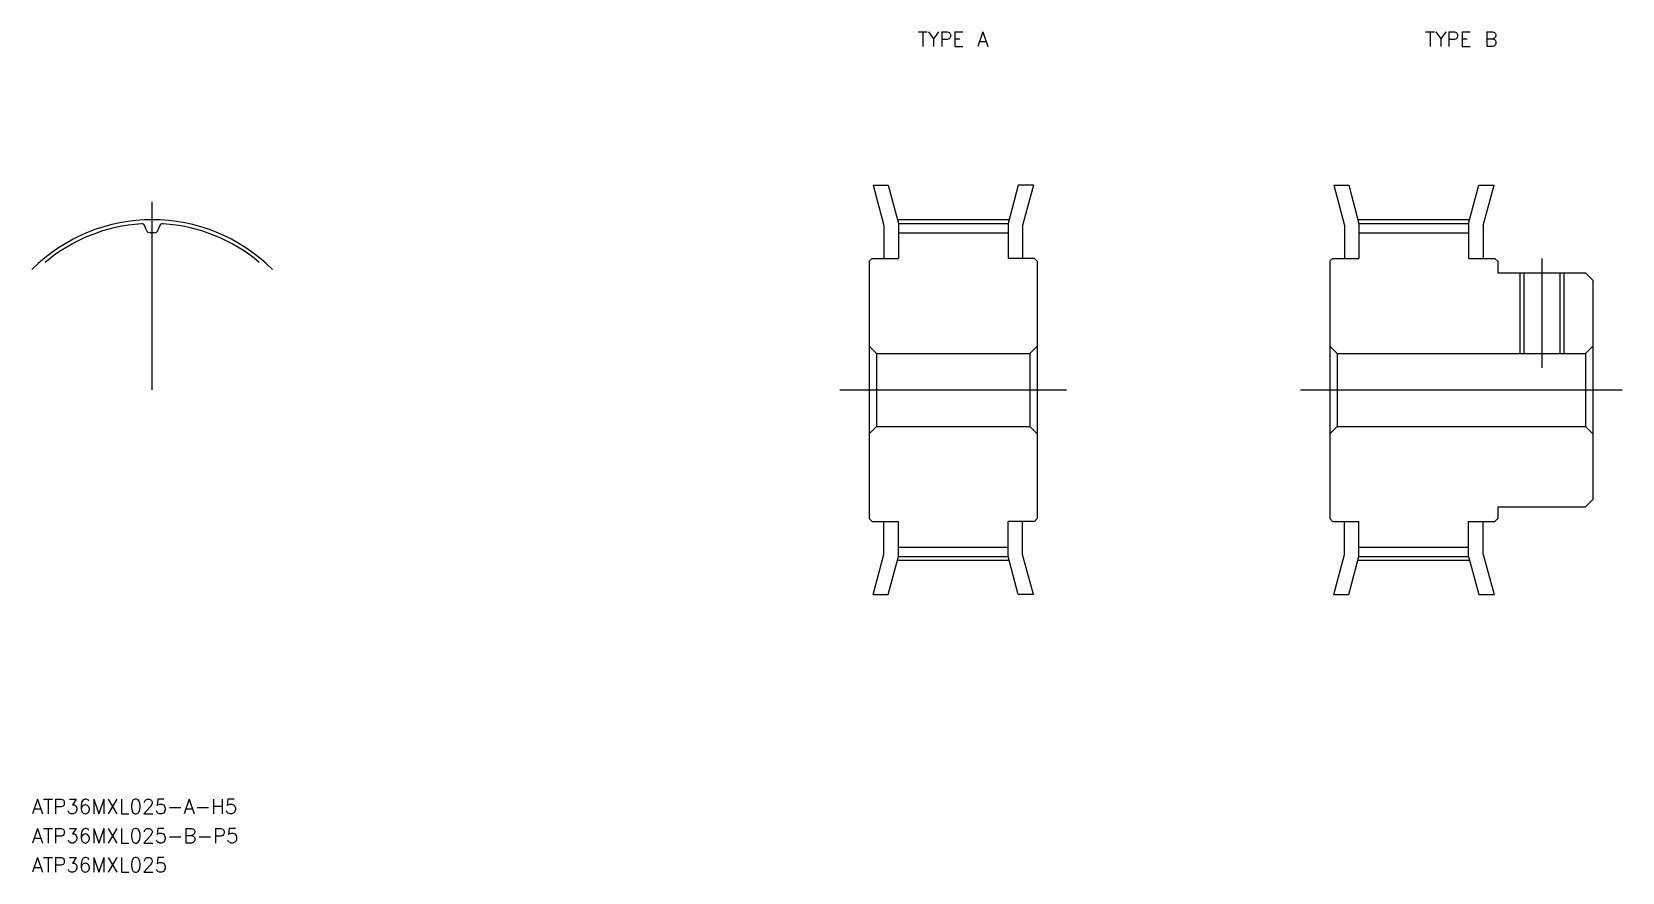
# Model space of a CAD drawing. Extents: x 57 to 166, y 62 to 120.
import ezdxf
from ezdxf.enums import TextEntityAlignment as Align

# ---------------------------------------------------------------- set-up
doc = ezdxf.new("R2010")
doc.units = 0
doc.linetypes.add('CENTER', pattern=[50.8, 31.75, -6.35, 6.35, -6.35])
doc.linetypes.add('DASHED', pattern=[19.05, 12.7, -6.35])
doc.layers.get('0').update_dxf_attribs({"linetype": 'CONTINUOUS'})
doc.layers.add('CENTER', color=1, linetype='CENTER')
doc.styles.add('MISUMI', font='txt.shx')

msp = doc.modelspace()

# ---------------------------------------------------------------- linework, layer by layer
at = {"color": 7, "linetype": 'CONTINUOUS'}
for p, q in [((114.49, 109.41), (115.22, 106.67)), ((114.49, 109.41), (115.52, 109.41)), ((115.52, 109.41), (116.22, 106.8)), ((124.42, 109.41), (123.72, 106.8)), ((125.46, 109.41), (124.42, 109.41)), ((125.46, 109.41), (124.72, 106.67)), ((145.99, 109.41), (146.72, 106.67)), ((145.99, 109.41), (147.02, 109.41)), ((147.02, 109.41), (147.72, 106.8)), ((155.22, 106.8), (155.92, 109.41)), ((155.92, 109.41), (156.96, 109.41)), ((156.22, 106.67), (156.96, 109.41)), ((64.78, 106.36), (64.68, 106.63)), ((65.6, 106.36), (65.7, 106.63)), ((115.22, 106.67), (115.22, 104.41)), ((116.22, 106.8), (123.72, 106.8)), ((116.22, 106.8), (116.22, 104.41)), ((123.72, 106.8), (123.72, 104.41)), ((124.72, 106.67), (124.72, 104.41)), ((146.72, 106.67), (146.72, 104.41)), ((147.72, 106.8), (155.22, 106.8)), ((147.72, 106.8), (147.72, 104.41)), ((155.22, 106.8), (155.22, 104.41)), ((156.22, 106.67), (156.22, 104.41)), ((116.22, 106.16), (123.72, 106.16)), ((147.72, 106.16), (155.22, 106.16)), ((114.22, 104.21), (114.42, 104.41)), ((114.22, 104.21), (114.22, 86.61)), ((114.42, 104.41), (116.22, 104.41)), ((125.52, 104.41), (123.72, 104.41)), ((125.72, 104.21), (125.52, 104.41)), ((125.72, 104.21), (125.72, 86.61)), ((145.72, 104.21), (145.92, 104.41)), ((145.72, 104.21), (145.72, 86.61)), ((145.92, 104.41), (147.72, 104.41)), ((155.22, 104.41), (157.02, 104.41)), ((157.22, 104.21), (157.02, 104.41)), ((157.22, 104.21), (157.22, 103.41)), ((157.22, 103.41), (163.22, 103.41)), ((163.72, 102.91), (163.22, 103.41)), ((163.72, 102.91), (163.72, 87.91)), ((114.22, 99.81), (114.22, 99.81)), ((125.72, 99.81), (125.72, 99.81)), ((145.72, 99.81), (145.72, 99.81)), ((114.22, 98.41), (114.72, 97.91)), ((114.72, 97.91), (114.72, 92.91)), ((114.72, 97.91), (125.22, 97.91)), ((125.72, 98.41), (125.22, 97.91)), ((125.22, 97.91), (125.22, 92.91)), ((145.72, 98.41), (146.22, 97.91)), ((146.22, 97.91), (146.22, 92.91)), ((146.22, 97.91), (163.22, 97.91)), ((163.22, 97.91), (163.72, 98.41)), ((163.22, 97.91), (163.22, 92.91)), ((114.22, 95.41), (114.22, 95.41)), ((125.72, 95.41), (125.72, 95.41)), ((145.72, 95.41), (145.72, 95.41)), ((114.22, 92.41), (114.72, 92.91)), ((114.72, 92.91), (125.22, 92.91)), ((125.72, 92.41), (125.22, 92.91)), ((145.72, 92.41), (146.22, 92.91)), ((146.22, 92.91), (163.22, 92.91)), ((163.22, 92.91), (163.72, 92.41)), ((157.22, 87.41), (163.22, 87.41)), ((157.22, 87.41), (157.22, 86.61)), ((163.22, 87.41), (163.72, 87.91)), ((114.42, 86.41), (114.22, 86.61)), ((114.42, 86.41), (116.22, 86.41)), ((115.22, 84.15), (115.22, 86.41)), ((116.22, 84.02), (116.22, 86.41)), ((123.72, 84.02), (123.72, 86.41)), ((125.52, 86.41), (123.72, 86.41)), ((124.72, 84.15), (124.72, 86.41)), ((125.52, 86.41), (125.72, 86.61)), ((145.92, 86.41), (145.72, 86.61)), ((145.92, 86.41), (147.72, 86.41)), ((146.72, 84.15), (146.72, 86.41)), ((147.72, 84.02), (147.72, 86.41)), ((155.22, 84.02), (155.22, 86.41)), ((155.22, 86.41), (157.02, 86.41)), ((156.22, 84.15), (156.22, 86.41)), ((157.02, 86.41), (157.22, 86.61)), ((114.49, 81.41), (115.22, 84.15)), ((115.52, 81.41), (116.22, 84.02)), ((116.22, 84.66), (123.72, 84.66)), ((116.22, 84.02), (123.72, 84.02)), ((124.42, 81.41), (123.72, 84.02)), ((125.46, 81.41), (124.72, 84.15)), ((145.99, 81.41), (146.72, 84.15)), ((147.02, 81.41), (147.72, 84.02)), ((147.72, 84.66), (155.22, 84.66)), ((147.72, 84.02), (155.22, 84.02)), ((155.22, 84.02), (155.92, 81.41)), ((156.22, 84.15), (156.96, 81.41)), ((114.49, 81.41), (115.52, 81.41)), ((125.46, 81.41), (124.42, 81.41)), ((145.99, 81.41), (147.02, 81.41)), ((155.92, 81.41), (156.96, 81.41))]:
    msp.add_line(p, q, dxfattribs=at)
at = {"color": 3, "linetype": 'DASHED'}
for p, q in [((158.72, 103.41), (158.72, 97.91)), ((159, 103.41), (159, 97.91)), ((161.45, 103.41), (161.45, 97.91)), ((161.72, 103.41), (161.72, 97.91))]:
    msp.add_line(p, q, dxfattribs=at)
at = {"color": 7, "linetype": 'CONTINUOUS'}
for centre, radius, start, end in [((65.19, 95.41), 11.39, 93.7113, 130), ((64.47, 106.55), 0.23, 20, 93.7113), ((65.91, 106.55), 0.23, 86.2887, 160), ((65.19, 95.41), 11.39, 50, 86.2887), ((65.06, 106.46), 0.3, 200, 270.6563), ((65.19, 95.41), 10.75, 89.3437, 90.6563), ((65.32, 106.46), 0.3, 269.3437, 340)]:
    msp.add_arc(centre, radius, start, end, dxfattribs=at)
at = {"layer": 'CENTER', "color": 1, "linetype": 'CENTER'}
for p, q in [((65.19, 95.41), (65.19, 108.28)), ((116.15, 107.06), (123.79, 107.06)), ((147.65, 107.06), (155.29, 107.06)), ((160.22, 104.41), (160.22, 96.91)), ((112.22, 95.41), (127.72, 95.41)), ((143.72, 95.41), (165.72, 95.41)), ((116.15, 83.77), (123.79, 83.77)), ((147.65, 83.77), (155.29, 83.77))]:
    msp.add_line(p, q, dxfattribs=at)
msp.add_arc((65.19, 95.41), 11.64, 45, 135, dxfattribs=at)

# ---------------------------------------------------------------- texts
at = {"color": 7, "linetype": 'CONTINUOUS', "style": 'MISUMI'}
for s, p in [('TYPE A', (119.97, 119.41)), ('TYPE B', (154.72, 119.41))]:
    msp.add_text(s, height=1, dxfattribs=at).set_placement(p, align=Align.MIDDLE_CENTER)
for s, p in [('ATP36MXL025-A-H5', (56.95, 66.41)), ('ATP36MXL025-B-P5', (56.95, 64.41)), ('ATP36MXL025', (56.95, 62.41))]:
    msp.add_text(s, height=1, dxfattribs=at).set_placement(p)

doc.saveas('drawing.dxf')
